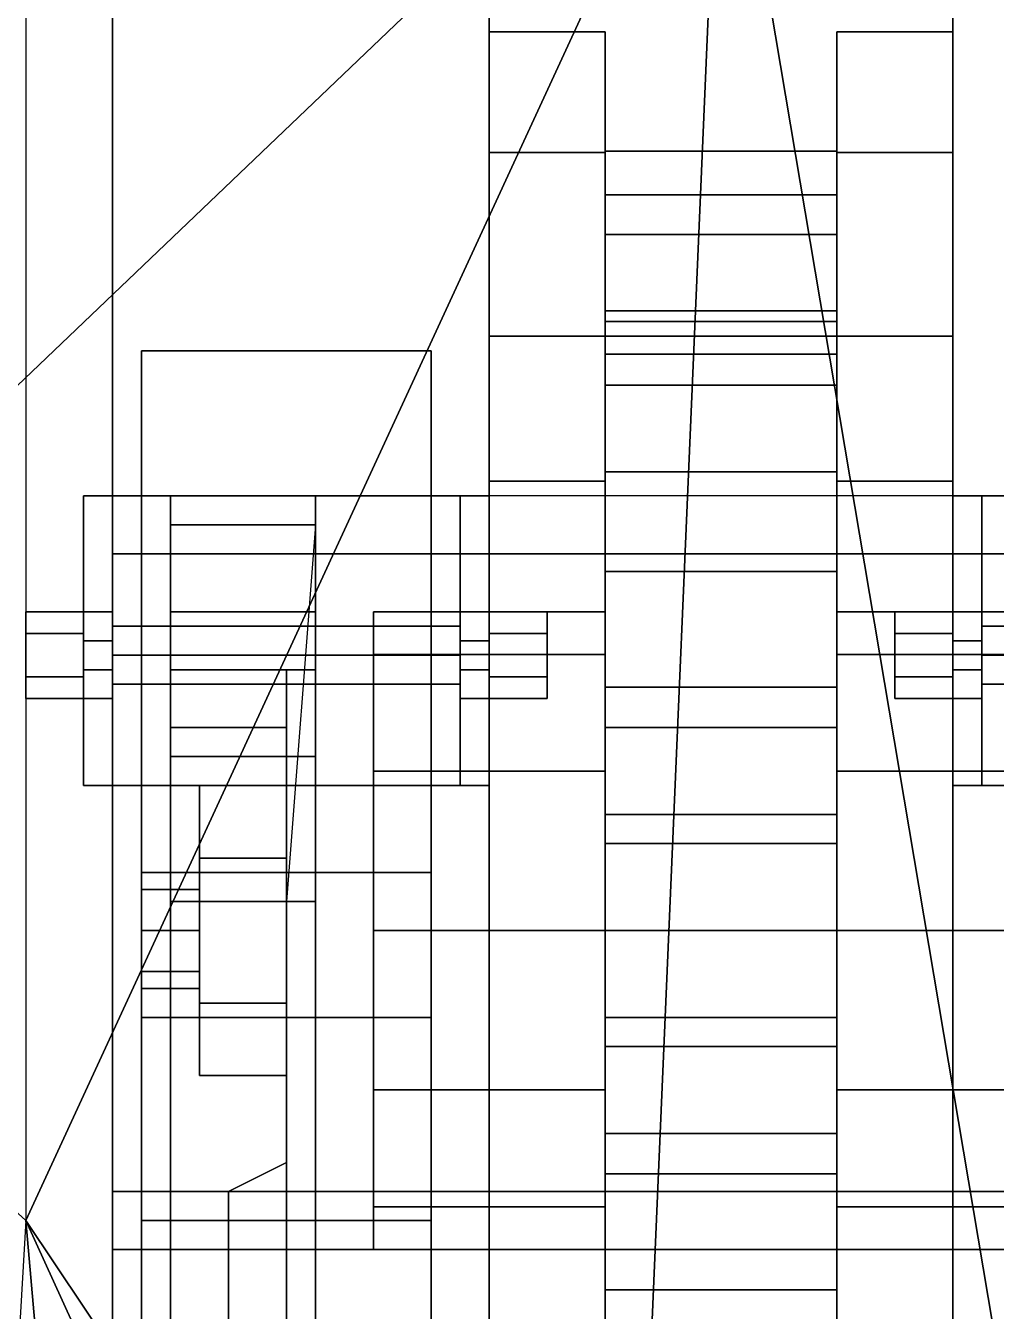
# Model space of a CAD drawing. Header units: millimetres. Extents: x -0.88 to 1, y -1.7 to 8.
# Drawn here: x 0.62 to 0.7875, y 0.8043 to 1.0261 of the extents above; entities that cross this region are included whole.
import ezdxf

# ---------------------------------------------------------------- set-up
doc = ezdxf.new("R2010")
doc.units = ezdxf.units.MM
for name, color, linetype in [('b2', 3, 'Continuous'), ('bogie', 5, 'Continuous'), ('fenders', 6, 'Continuous'), ('track', 3, 'Continuous'), ('wheels', 2, 'Continuous')]:
    doc.layers.add(name, color=color, linetype=linetype)

msp = doc.modelspace()

# ---------------------------------------------------------------- linework, layer by layer
for points in [[(0.74, 1.08, 0.88), (0.74, 1.08, 0.88), (0.54244, 1.02715, 0.97756), (0.6095, 0.95542, 1.11)], [(0.62, 0.82, 1.36), (0.74, 1.08, 0.88), (0.6095, 0.95542, 1.11), (0.56091, 0.87367, 1.26091)], [(0.62, 0.82, 1.36), (0.74, 1.08, 0.88), (0.62, 1.08, 0.88), (0.62, 0.82, 1.36)], [(0.6602, 0.76, 1.255), (0.72628, 0.76, 1.045), (0.74, 1.08, 0.88), (0.62, 0.82, 1.36)], [(0.75426, 0.52566, 1.045), (0.88, 0.25, 0.75), (0.74, 1.08, 0.88), (0.72628, 0.76, 1.045)], [(0.62, 0.82, 1.36), (0.615, 0.735, 1.36596), (0.64, 0.46, 1.38526), (0.67, 0.25, 1.4)], [(0.66475, 0.72189, 1.255), (0.62, 0.82, 1.36), (0.67, 0.25, 1.4), (0.7036, 0.37, 1.255)], [(0.6602, 0.76, 1.255), (0.62, 0.82, 1.36), (0.66475, 0.72189, 1.255), (0.6602, 0.76, 1.255)]]:
    msp.add_3dface(points)
at = {"layer": 'b2'}
for points in [[(0.645, 0.945, 0.265), (0.645, 0.925, 0.215), (0.67, 0.925, 0.215), (0.67, 0.945, 0.265)], [(0.645, 0.945, 0.27), (0.645, 0.945, 0.265), (0.67, 0.945, 0.265), (0.67, 0.945, 0.27)], [(0.645, 0.94, 0.275), (0.645, 0.945, 0.27), (0.67, 0.945, 0.27), (0.67, 0.94, 0.275)], [(0.645, 0.9, 0.255), (0.645, 0.945, 0.27), (0.645, 0.94, 0.275), (0.645, 0.875, 0.265)], [(0.645, 0.915, 0.235), (0.645, 0.945, 0.265), (0.645, 0.945, 0.27), (0.645, 0.9, 0.255)], [(0.645, 0.915, 0.205), (0.645, 0.925, 0.215), (0.645, 0.945, 0.265), (0.645, 0.915, 0.235)], [(0.67, 0.94, 0.275), (0.67, 0.945, 0.27), (0.67, 0.945, 0.265), (0.67, 0.875, 0.27)], [(0.67, 0.475, 0.27), (0.67, 0.875, 0.27), (0.67, 0.945, 0.265), (0.67, 0.42, 0.23)], [(0.67, 0.42, 0.21), (0.67, 0.42, 0.23), (0.67, 0.945, 0.265), (0.67, 0.925, 0.215)], [(0.645, 0.875, 0.275), (0.645, 0.94, 0.275), (0.67, 0.94, 0.275), (0.67, 0.875, 0.275)], [(0.645, 0.875, 0.265), (0.645, 0.94, 0.275), (0.645, 0.94, 0.275), (0.645, 0.875, 0.275)], [(0.67, 0.875, 0.275), (0.67, 0.94, 0.275), (0.665, 0.875, 0.265), (0.67, 0.875, 0.27)], [(0.645, 0.925, 0.205), (0.645, 0.915, 0.185), (0.67, 0.915, 0.185), (0.67, 0.925, 0.205)], [(0.645, 0.925, 0.215), (0.645, 0.925, 0.205), (0.67, 0.925, 0.205), (0.67, 0.925, 0.215)], [(0.645, 0.915, 0.185), (0.645, 0.925, 0.205), (0.645, 0.925, 0.215), (0.645, 0.915, 0.205)], [(0.67, 0.925, 0.215), (0.67, 0.925, 0.205), (0.67, 0.425, 0.195), (0.67, 0.42, 0.21)], [(0.67, 0.435, 0.18), (0.67, 0.425, 0.195), (0.67, 0.925, 0.205), (0.67, 0.915, 0.185)], [(0.645, 0.915, 0.235), (0.645, 0.9, 0.255), (0.665, 0.9, 0.255), (0.665, 0.915, 0.235)], [(0.645, 0.915, 0.205), (0.645, 0.915, 0.235), (0.665, 0.915, 0.235), (0.665, 0.915, 0.205)], [(0.645, 0.905, 0.185), (0.645, 0.915, 0.205), (0.665, 0.915, 0.205), (0.665, 0.905, 0.185)], [(0.645, 0.915, 0.185), (0.645, 0.9, 0.17), (0.67, 0.9, 0.17), (0.67, 0.915, 0.185)], [(0.645, 0.9, 0.17), (0.645, 0.915, 0.185), (0.645, 0.915, 0.205), (0.645, 0.905, 0.185)], [(0.665, 0.905, 0.185), (0.665, 0.915, 0.205), (0.665, 0.83, 0.205), (0.665, 0.815, 0.19)], [(0.665, 0.915, 0.235), (0.665, 0.9, 0.255), (0.665, 0.815, 0.245), (0.665, 0.83, 0.23)], [(0.665, 0.915, 0.205), (0.665, 0.915, 0.235), (0.665, 0.83, 0.23), (0.665, 0.83, 0.205)], [(0.67, 0.455, 0.17), (0.67, 0.435, 0.18), (0.67, 0.915, 0.185), (0.67, 0.9, 0.17)], [(0.645, 0.875, 0.17), (0.645, 0.905, 0.185), (0.665, 0.905, 0.185), (0.665, 0.875, 0.17)], [(0.645, 0.875, 0.165), (0.645, 0.9, 0.17), (0.645, 0.905, 0.185), (0.645, 0.875, 0.17)], [(0.665, 0.875, 0.17), (0.665, 0.905, 0.185), (0.665, 0.815, 0.19)], [(0.645, 0.9, 0.255), (0.645, 0.875, 0.265), (0.665, 0.875, 0.265), (0.665, 0.9, 0.255)], [(0.645, 0.9, 0.17), (0.645, 0.875, 0.165), (0.67, 0.875, 0.165), (0.67, 0.9, 0.17)], [(0.665, 0.9, 0.255), (0.665, 0.875, 0.265), (0.665, 0.815, 0.245)], [(0.67, 0.875, 0.165), (0.67, 0.545, 0.165), (0.67, 0.455, 0.17), (0.67, 0.9, 0.17)], [(0.65, 0.895, 0.22), (0.65, 0.845, 0.22), (0.65, 0.8575, 0.19835), (0.65, 0.8825, 0.19835)], [(0.65, 0.8825, 0.24165), (0.65, 0.8575, 0.24165), (0.65, 0.845, 0.22), (0.65, 0.895, 0.22)], [(0.665, 0.8825, 0.19835), (0.665, 0.895, 0.22), (0.65, 0.895, 0.22), (0.65, 0.8825, 0.19835)], [(0.665, 0.895, 0.22), (0.665, 0.8825, 0.24165), (0.65, 0.8825, 0.24165), (0.65, 0.895, 0.22)], [(0.665, 0.8575, 0.19835), (0.665, 0.8825, 0.19835), (0.65, 0.8825, 0.19835), (0.65, 0.8575, 0.19835)], [(0.665, 0.8825, 0.24165), (0.665, 0.8575, 0.24165), (0.65, 0.8575, 0.24165), (0.65, 0.8825, 0.24165)], [(0.64, 0.86293, 0.21293), (0.64, 0.88, 0.22), (0.64, 0.87707, 0.22707), (0.64, 0.86, 0.22)], [(0.64, 0.87, 0.21), (0.64, 0.87707, 0.21293), (0.64, 0.88, 0.22), (0.64, 0.86293, 0.21293)], [(0.65, 0.87707, 0.21293), (0.65, 0.88, 0.22), (0.64, 0.88, 0.22), (0.64, 0.87707, 0.21293)], [(0.65, 0.88, 0.22), (0.65, 0.87707, 0.22707), (0.64, 0.87707, 0.22707), (0.64, 0.88, 0.22)], [(0.64, 0.86, 0.22), (0.64, 0.87707, 0.22707), (0.64, 0.87, 0.23), (0.64, 0.86293, 0.22707)], [(0.65, 0.87, 0.21), (0.65, 0.87707, 0.21293), (0.64, 0.87707, 0.21293), (0.64, 0.87, 0.21)], [(0.65, 0.87707, 0.22707), (0.65, 0.87, 0.23), (0.64, 0.87, 0.23), (0.64, 0.87707, 0.22707)], [(0.645, 0.875, 0.265), (0.645, 0.52, 0.265), (0.665, 0.52, 0.265), (0.665, 0.875, 0.265)], [(0.645, 0.545, 0.17), (0.645, 0.875, 0.17), (0.665, 0.875, 0.17), (0.665, 0.545, 0.17)], [(0.645, 0.875, 0.165), (0.645, 0.545, 0.165), (0.67, 0.545, 0.165), (0.67, 0.875, 0.165)], [(0.645, 0.475, 0.27), (0.645, 0.875, 0.27), (0.67, 0.875, 0.27), (0.67, 0.475, 0.27)], [(0.645, 0.875, 0.27), (0.645, 0.875, 0.275), (0.67, 0.875, 0.275), (0.67, 0.875, 0.27)], [(0.645, 0.875, 0.27), (0.645, 0.475, 0.27), (0.645, 0.52, 0.265), (0.645, 0.875, 0.265)], [(0.645, 0.545, 0.165), (0.645, 0.875, 0.165), (0.645, 0.875, 0.17), (0.645, 0.545, 0.17)], [(0.665, 0.875, 0.17), (0.665, 0.815, 0.19), (0.665, 0.645, 0.19), (0.665, 0.545, 0.17)], [(0.665, 0.815, 0.245), (0.665, 0.875, 0.265), (0.665, 0.52, 0.265), (0.665, 0.645, 0.245)], [(0.65, 0.86293, 0.21293), (0.65, 0.87, 0.21), (0.64, 0.87, 0.21), (0.64, 0.86293, 0.21293)], [(0.65, 0.87, 0.23), (0.65, 0.86293, 0.22707), (0.64, 0.86293, 0.22707), (0.64, 0.87, 0.23)], [(0.65, 0.86, 0.22), (0.65, 0.86293, 0.21293), (0.64, 0.86293, 0.21293), (0.64, 0.86, 0.22)], [(0.65, 0.86293, 0.22707), (0.65, 0.86, 0.22), (0.64, 0.86, 0.22), (0.64, 0.86293, 0.22707)], [(0.665, 0.845, 0.22), (0.665, 0.8575, 0.19835), (0.65, 0.8575, 0.19835), (0.65, 0.845, 0.22)], [(0.665, 0.8575, 0.24165), (0.665, 0.845, 0.22), (0.65, 0.845, 0.22), (0.65, 0.8575, 0.24165)], [(0.665, 0.815, 0.19), (0.665, 0.83, 0.205), (0.655, 0.825, 0.21), (0.655, 0.815, 0.2)], [(0.665, 0.83, 0.205), (0.665, 0.83, 0.23), (0.655, 0.825, 0.225), (0.655, 0.825, 0.21)], [(0.665, 0.83, 0.23), (0.665, 0.815, 0.245), (0.655, 0.815, 0.235), (0.655, 0.825, 0.225)], [(0.655, 0.825, 0.225), (0.655, 0.815, 0.235), (0.655, 0.815, 0.2), (0.655, 0.825, 0.21)], [(0.655, 0.815, 0.235), (0.655, 0.645, 0.235), (0.655, 0.645, 0.2), (0.655, 0.815, 0.2)], [(0.665, 0.645, 0.19), (0.665, 0.815, 0.19), (0.655, 0.815, 0.2), (0.655, 0.645, 0.2)], [(0.665, 0.815, 0.245), (0.665, 0.645, 0.245), (0.655, 0.645, 0.235), (0.655, 0.815, 0.235)]]:
    msp.add_3dface(points, dxfattribs=at)
at = {"layer": 'bogie'}
for points in [[(0.64, 0.97, 0.315), (0.64, 0.97, 0.3), (0.64, 0.57, 0.295), (0.64, 0.88, 0.315)], [(0.69, 0.97, 0.3), (0.69, 0.57, 0.295), (0.64, 0.57, 0.295), (0.64, 0.97, 0.3)], [(0.69, 0.97, 0.315), (0.69, 0.97, 0.3), (0.64, 0.97, 0.3), (0.64, 0.97, 0.315)], [(0.69, 0.88, 0.315), (0.69, 0.97, 0.315), (0.64, 0.97, 0.315), (0.64, 0.88, 0.315)], [(0.69, 0.88, 0.315), (0.69, 0.57, 0.295), (0.69, 0.97, 0.3), (0.69, 0.97, 0.315)], [(0.695, 0.945, 0.285), (0.7, 0.945, 0.28), (0.63, 0.945, 0.28), (0.635, 0.945, 0.285)], [(0.63, 0.895, 0.29), (0.63, 0.945, 0.29), (0.63, 0.945, 0.28), (0.63, 0.895, 0.28)], [(0.63, 0.91, 0.33), (0.63, 0.925, 0.33), (0.63, 0.945, 0.29), (0.63, 0.895, 0.29)], [(0.63, 0.945, 0.29), (0.635, 0.945, 0.29), (0.635, 0.945, 0.285), (0.63, 0.945, 0.28)], [(0.63, 0.925, 0.33), (0.635, 0.925, 0.33), (0.635, 0.945, 0.29), (0.63, 0.945, 0.29)], [(0.695, 0.895, 0.285), (0.695, 0.945, 0.285), (0.635, 0.945, 0.285), (0.635, 0.895, 0.285)], [(0.635, 0.925, 0.33), (0.635, 0.91, 0.33), (0.635, 0.895, 0.29), (0.635, 0.945, 0.29)], [(0.635, 0.945, 0.29), (0.635, 0.895, 0.29), (0.635, 0.895, 0.285), (0.635, 0.945, 0.285)], [(0.695, 0.945, 0.29), (0.7, 0.945, 0.29), (0.7, 0.945, 0.28), (0.695, 0.945, 0.285)], [(0.695, 0.895, 0.29), (0.695, 0.945, 0.29), (0.695, 0.945, 0.285), (0.695, 0.895, 0.285)], [(0.695, 0.91, 0.33), (0.695, 0.925, 0.33), (0.695, 0.945, 0.29), (0.695, 0.895, 0.29)], [(0.7, 0.945, 0.29), (0.695, 0.945, 0.29), (0.695, 0.925, 0.33), (0.7, 0.925, 0.33)], [(0.7, 0.945, 0.29), (0.7, 0.895, 0.29), (0.7, 0.895, 0.28), (0.7, 0.945, 0.28)], [(0.7, 0.925, 0.33), (0.7, 0.91, 0.33), (0.7, 0.895, 0.29), (0.7, 0.945, 0.29)], [(0.78, 0.895, 0.29), (0.78, 0.945, 0.29), (0.78, 0.945, 0.28), (0.78, 0.895, 0.28)], [(0.78, 0.91, 0.33), (0.78, 0.925, 0.33), (0.78, 0.945, 0.29), (0.78, 0.895, 0.29)], [(0.78, 0.945, 0.29), (0.785, 0.945, 0.29), (0.785, 0.945, 0.285), (0.78, 0.945, 0.28)], [(0.78, 0.925, 0.33), (0.785, 0.925, 0.33), (0.785, 0.945, 0.29), (0.78, 0.945, 0.29)], [(0.845, 0.945, 0.285), (0.85, 0.945, 0.28), (0.78, 0.945, 0.28), (0.785, 0.945, 0.285)], [(0.785, 0.925, 0.33), (0.785, 0.91, 0.33), (0.785, 0.895, 0.29), (0.785, 0.945, 0.29)], [(0.785, 0.945, 0.29), (0.785, 0.895, 0.29), (0.785, 0.895, 0.285), (0.785, 0.945, 0.285)], [(0.845, 0.895, 0.285), (0.845, 0.945, 0.285), (0.785, 0.945, 0.285), (0.785, 0.895, 0.285)], [(0.62, 0.91, 0.3225), (0.62, 0.925, 0.3225), (0.62, 0.92125, 0.316), (0.62, 0.91375, 0.316)], [(0.62, 0.91375, 0.329), (0.62, 0.92125, 0.329), (0.62, 0.925, 0.3225), (0.62, 0.91, 0.3225)], [(0.63, 0.925, 0.3225), (0.63, 0.92125, 0.316), (0.62, 0.92125, 0.316), (0.62, 0.925, 0.3225)], [(0.63, 0.92125, 0.329), (0.63, 0.925, 0.3225), (0.62, 0.925, 0.3225), (0.62, 0.92125, 0.329)], [(0.63, 0.915, 0.335), (0.63, 0.92, 0.335), (0.63, 0.925, 0.33), (0.63, 0.91, 0.33)], [(0.63, 0.92, 0.335), (0.635, 0.92, 0.335), (0.635, 0.925, 0.33), (0.63, 0.925, 0.33)], [(0.635, 0.92, 0.335), (0.635, 0.915, 0.335), (0.635, 0.91, 0.33), (0.635, 0.925, 0.33)], [(0.695, 0.915, 0.335), (0.695, 0.92, 0.335), (0.695, 0.925, 0.33), (0.695, 0.91, 0.33)], [(0.7, 0.925, 0.33), (0.695, 0.925, 0.33), (0.695, 0.92, 0.335), (0.7, 0.92, 0.335)], [(0.7, 0.925, 0.3225), (0.7, 0.92125, 0.329), (0.71, 0.92125, 0.329), (0.71, 0.925, 0.3225)], [(0.7, 0.92125, 0.316), (0.7, 0.925, 0.3225), (0.71, 0.925, 0.3225), (0.71, 0.92125, 0.316)], [(0.7, 0.92, 0.335), (0.7, 0.915, 0.335), (0.7, 0.91, 0.33), (0.7, 0.925, 0.33)], [(0.71, 0.92125, 0.329), (0.71, 0.91375, 0.329), (0.71, 0.91, 0.3225), (0.71, 0.925, 0.3225)], [(0.71, 0.925, 0.3225), (0.71, 0.91, 0.3225), (0.71, 0.91375, 0.316), (0.71, 0.92125, 0.316)], [(0.77, 0.91, 0.3225), (0.77, 0.925, 0.3225), (0.77, 0.92125, 0.316), (0.77, 0.91375, 0.316)], [(0.77, 0.91375, 0.329), (0.77, 0.92125, 0.329), (0.77, 0.925, 0.3225), (0.77, 0.91, 0.3225)], [(0.78, 0.925, 0.3225), (0.78, 0.92125, 0.316), (0.77, 0.92125, 0.316), (0.77, 0.925, 0.3225)], [(0.78, 0.92125, 0.329), (0.78, 0.925, 0.3225), (0.77, 0.925, 0.3225), (0.77, 0.92125, 0.329)], [(0.78, 0.915, 0.335), (0.78, 0.92, 0.335), (0.78, 0.925, 0.33), (0.78, 0.91, 0.33)], [(0.78, 0.92, 0.335), (0.785, 0.92, 0.335), (0.785, 0.925, 0.33), (0.78, 0.925, 0.33)], [(0.785, 0.92, 0.335), (0.785, 0.915, 0.335), (0.785, 0.91, 0.33), (0.785, 0.925, 0.33)], [(0.695, 0.9225, 0.3225), (0.695, 0.9175, 0.3175), (0.635, 0.9175, 0.3175), (0.635, 0.9225, 0.3225)], [(0.695, 0.9175, 0.3275), (0.695, 0.9225, 0.3225), (0.635, 0.9225, 0.3225), (0.635, 0.9175, 0.3275)], [(0.845, 0.9225, 0.3225), (0.845, 0.9175, 0.3175), (0.785, 0.9175, 0.3175), (0.785, 0.9225, 0.3225)], [(0.845, 0.9175, 0.3275), (0.845, 0.9225, 0.3225), (0.785, 0.9225, 0.3225), (0.785, 0.9175, 0.3275)], [(0.63, 0.92125, 0.316), (0.63, 0.91375, 0.316), (0.62, 0.91375, 0.316), (0.62, 0.92125, 0.316)], [(0.63, 0.91375, 0.329), (0.63, 0.92125, 0.329), (0.62, 0.92125, 0.329), (0.62, 0.91375, 0.329)], [(0.7, 0.92125, 0.329), (0.7, 0.91375, 0.329), (0.71, 0.91375, 0.329), (0.71, 0.92125, 0.329)], [(0.7, 0.91375, 0.316), (0.7, 0.92125, 0.316), (0.71, 0.92125, 0.316), (0.71, 0.91375, 0.316)], [(0.78, 0.92125, 0.316), (0.78, 0.91375, 0.316), (0.77, 0.91375, 0.316), (0.77, 0.92125, 0.316)], [(0.78, 0.91375, 0.329), (0.78, 0.92125, 0.329), (0.77, 0.92125, 0.329), (0.77, 0.91375, 0.329)], [(0.63, 0.915, 0.335), (0.635, 0.915, 0.335), (0.635, 0.92, 0.335), (0.63, 0.92, 0.335)], [(0.7, 0.92, 0.335), (0.695, 0.92, 0.335), (0.695, 0.915, 0.335), (0.7, 0.915, 0.335)], [(0.78, 0.915, 0.335), (0.785, 0.915, 0.335), (0.785, 0.92, 0.335), (0.78, 0.92, 0.335)], [(0.695, 0.9175, 0.3175), (0.695, 0.9125, 0.3225), (0.635, 0.9125, 0.3225), (0.635, 0.9175, 0.3175)], [(0.695, 0.9125, 0.3225), (0.695, 0.9175, 0.3275), (0.635, 0.9175, 0.3275), (0.635, 0.9125, 0.3225)], [(0.845, 0.9175, 0.3175), (0.845, 0.9125, 0.3225), (0.785, 0.9125, 0.3225), (0.785, 0.9175, 0.3175)], [(0.845, 0.9125, 0.3225), (0.845, 0.9175, 0.3275), (0.785, 0.9175, 0.3275), (0.785, 0.9125, 0.3225)], [(0.63, 0.91375, 0.316), (0.63, 0.91, 0.3225), (0.62, 0.91, 0.3225), (0.62, 0.91375, 0.316)], [(0.63, 0.91, 0.3225), (0.63, 0.91375, 0.329), (0.62, 0.91375, 0.329), (0.62, 0.91, 0.3225)], [(0.63, 0.91, 0.33), (0.635, 0.91, 0.33), (0.635, 0.915, 0.335), (0.63, 0.915, 0.335)], [(0.7, 0.915, 0.335), (0.695, 0.915, 0.335), (0.695, 0.91, 0.33), (0.7, 0.91, 0.33)], [(0.7, 0.91375, 0.329), (0.7, 0.91, 0.3225), (0.71, 0.91, 0.3225), (0.71, 0.91375, 0.329)], [(0.7, 0.91, 0.3225), (0.7, 0.91375, 0.316), (0.71, 0.91375, 0.316), (0.71, 0.91, 0.3225)], [(0.78, 0.91375, 0.316), (0.78, 0.91, 0.3225), (0.77, 0.91, 0.3225), (0.77, 0.91375, 0.316)], [(0.78, 0.91, 0.3225), (0.78, 0.91375, 0.329), (0.77, 0.91375, 0.329), (0.77, 0.91, 0.3225)], [(0.78, 0.91, 0.33), (0.785, 0.91, 0.33), (0.785, 0.915, 0.335), (0.78, 0.915, 0.335)], [(0.63, 0.895, 0.29), (0.635, 0.895, 0.29), (0.635, 0.91, 0.33), (0.63, 0.91, 0.33)], [(0.7, 0.91, 0.33), (0.695, 0.91, 0.33), (0.695, 0.895, 0.29), (0.7, 0.895, 0.29)], [(0.78, 0.895, 0.29), (0.785, 0.895, 0.29), (0.785, 0.91, 0.33), (0.78, 0.91, 0.33)], [(0.7, 0.895, 0.28), (0.695, 0.895, 0.285), (0.635, 0.895, 0.285), (0.63, 0.895, 0.28)], [(0.635, 0.895, 0.29), (0.63, 0.895, 0.29), (0.63, 0.895, 0.28), (0.635, 0.895, 0.285)], [(0.7, 0.895, 0.29), (0.695, 0.895, 0.29), (0.695, 0.895, 0.285), (0.7, 0.895, 0.28)], [(0.785, 0.895, 0.29), (0.78, 0.895, 0.29), (0.78, 0.895, 0.28), (0.785, 0.895, 0.285)], [(0.85, 0.895, 0.28), (0.845, 0.895, 0.285), (0.785, 0.895, 0.285), (0.78, 0.895, 0.28)], [(0.64, 0.88, 0.325), (0.64, 0.88, 0.315), (0.64, 0.57, 0.295), (0.64, 0.855, 0.325)], [(0.69, 0.88, 0.325), (0.69, 0.88, 0.315), (0.64, 0.88, 0.315), (0.64, 0.88, 0.325)], [(0.69, 0.855, 0.325), (0.69, 0.88, 0.325), (0.64, 0.88, 0.325), (0.64, 0.855, 0.325)], [(0.69, 0.855, 0.325), (0.69, 0.57, 0.295), (0.69, 0.88, 0.315), (0.69, 0.88, 0.325)], [(0.64, 0.57, 0.295), (0.64, 0.82, 0.325), (0.64, 0.855, 0.325)], [(0.64, 0.82, 0.325), (0.64, 0.855, 0.33), (0.64, 0.855, 0.325)], [(0.69, 0.855, 0.33), (0.69, 0.855, 0.325), (0.64, 0.855, 0.325), (0.64, 0.855, 0.33)], [(0.69, 0.82, 0.325), (0.69, 0.855, 0.33), (0.64, 0.855, 0.33), (0.64, 0.82, 0.325)], [(0.69, 0.855, 0.325), (0.69, 0.855, 0.325), (0.69, 0.82, 0.325), (0.69, 0.57, 0.295)], [(0.69, 0.855, 0.325), (0.69, 0.855, 0.325), (0.69, 0.855, 0.33), (0.69, 0.82, 0.325)], [(0.64, 0.57, 0.295), (0.64, 0.785, 0.33), (0.64, 0.82, 0.325), (0.64, 0.57, 0.295)], [(0.64, 0.785, 0.33), (0.64, 0.82, 0.33), (0.64, 0.82, 0.325), (0.64, 0.785, 0.33)], [(0.69, 0.82, 0.33), (0.69, 0.82, 0.325), (0.64, 0.82, 0.325), (0.64, 0.82, 0.33)], [(0.69, 0.785, 0.33), (0.69, 0.82, 0.33), (0.64, 0.82, 0.33), (0.64, 0.785, 0.33)], [(0.69, 0.57, 0.295), (0.69, 0.82, 0.325), (0.69, 0.785, 0.33), (0.69, 0.57, 0.295)], [(0.69, 0.785, 0.33), (0.69, 0.82, 0.325), (0.69, 0.82, 0.33), (0.69, 0.785, 0.33)]]:
    msp.add_3dface(points, dxfattribs=at)
at = {"layer": 'fenders'}
msp.add_3dface([(0.88, 0.25, 0.75), (0.88, 1.08, 0.88), (0.74, 1.08, 0.88), (0.88, 0.25, 0.75)], dxfattribs=at)
at = {"layer": 'track'}
for points in [[(0.635, 1.44, 0.2), (0.635, 0.945), (0.635, 0.935, 0.025), (0.635, 1.435, 0.235)], [(0.845, 1.44, 0.2), (0.845, 0.945), (0.635, 0.945), (0.635, 1.44, 0.2)], [(0.635, 1.435, 0.235), (0.635, 0.935, 0.025), (0.845, 0.935, 0.025), (0.845, 1.435, 0.235)], [(0.635, 0.825, 0.665), (0.635, 1.255, 0.715), (0.845, 1.255, 0.715), (0.845, 0.825, 0.665)], [(0.635, 0.815, 0.69), (0.635, 1.245, 0.74), (0.635, 1.255, 0.715), (0.635, 0.825, 0.665)], [(0.845, 0.815, 0.69), (0.845, 1.245, 0.74), (0.635, 1.245, 0.74), (0.635, 0.815, 0.69)], [(0.635, 0.945), (0.635, -0.89), (0.635, -0.89, 0.025), (0.635, 0.935, 0.025)], [(0.635, 0.935, 0.025), (0.635, -0.89, 0.025), (0.845, -0.89, 0.025), (0.845, 0.935, 0.025)], [(0.635, 0.385, 0.69), (0.635, 0.815, 0.69), (0.635, 0.825, 0.665), (0.635, 0.39, 0.665)], [(0.635, 0.39, 0.665), (0.635, 0.825, 0.665), (0.845, 0.825, 0.665), (0.845, 0.39, 0.665)], [(0.845, 0.385, 0.69), (0.845, 0.815, 0.69), (0.635, 0.815, 0.69), (0.635, 0.385, 0.69)]]:
    msp.add_3dface(points, dxfattribs=at)
at = {"layer": 'wheels'}
for points in [[(0.7, 1.025, 0.22), (0.7, 1.00423, 0.2975), (0.7, 1.04754, 0.3225), (0.7, 1.075, 0.22)], [(0.7, 1.00423, 0.1425), (0.7, 1.025, 0.22), (0.7, 1.075, 0.22), (0.7, 1.04754, 0.1175)], [(0.78, 1.00423, 0.2975), (0.78, 1.025, 0.22), (0.78, 1.075, 0.22), (0.78, 1.04754, 0.3225)], [(0.78, 1.025, 0.22), (0.78, 1.00423, 0.1425), (0.78, 1.04754, 0.1175), (0.78, 1.075, 0.22)], [(0.7, 0.9475, 0.08577), (0.7, 1.00423, 0.1425), (0.7, 1.04754, 0.1175), (0.7, 0.9725, 0.04246)], [(0.7, 0.9725, 0.04246), (0.7, 1.04754, 0.1175), (0.78, 1.04754, 0.1175), (0.78, 0.9725, 0.04246)], [(0.7, 1.00423, 0.2975), (0.7, 0.9475, 0.35423), (0.7, 0.9725, 0.39754), (0.7, 1.04754, 0.3225)], [(0.7, 1.04754, 0.3225), (0.7, 0.9725, 0.39754), (0.78, 0.9725, 0.39754), (0.78, 1.04754, 0.3225)], [(0.78, 1.00423, 0.1425), (0.78, 0.9475, 0.08577), (0.78, 0.9725, 0.04246), (0.78, 1.04754, 0.1175)], [(0.78, 0.9475, 0.35423), (0.78, 1.00423, 0.2975), (0.78, 1.04754, 0.3225), (0.78, 0.9725, 0.39754)], [(0.7, 1.00423, 0.2975), (0.7, 1.025, 0.22), (0.72, 1.025, 0.22), (0.72, 1.00423, 0.2975)], [(0.7, 1.025, 0.22), (0.7, 1.00423, 0.1425), (0.72, 1.00423, 0.1425), (0.72, 1.025, 0.22)], [(0.72, 1.025, 0.22), (0.72, 1.025, 0.22), (0.72, 1.00441, 0.25719), (0.72, 1.00423, 0.2975)], [(0.72, 1.00441, 0.25719), (0.72, 1.00441, 0.25719), (0.72, 1.025, 0.22), (0.72, 1.00441, 0.18281)], [(0.72, 1.00441, 0.18281), (0.72, 1.00441, 0.18281), (0.72, 1.025, 0.22), (0.72, 1.00423, 0.1425)], [(0.76, 1.00441, 0.25719), (0.76, 1.00441, 0.25719), (0.76, 1.025, 0.22), (0.76, 1.00423, 0.2975)], [(0.78, 1.025, 0.22), (0.78, 1.00423, 0.2975), (0.76, 1.00423, 0.2975), (0.76, 1.025, 0.22)], [(0.76, 1.025, 0.22), (0.76, 1.025, 0.22), (0.76, 1.00441, 0.18281), (0.76, 1.00423, 0.1425)], [(0.76, 1.00441, 0.18281), (0.76, 1.00441, 0.18281), (0.76, 1.025, 0.22), (0.76, 1.00441, 0.25719)], [(0.78, 1.00423, 0.1425), (0.78, 1.025, 0.22), (0.76, 1.025, 0.22), (0.76, 1.00423, 0.1425)], [(0.7, 1.00423, 0.1425), (0.7, 0.9475, 0.08577), (0.72, 0.9475, 0.08577), (0.72, 1.00423, 0.1425)], [(0.7, 0.9475, 0.35423), (0.7, 1.00423, 0.2975), (0.72, 1.00423, 0.2975), (0.72, 0.9475, 0.35423)], [(0.72, 1.00441, 0.25719), (0.72, 1.00441, 0.25719), (0.72, 0.99691, 0.27018), (0.72, 1.00423, 0.2975)], [(0.72, 0.99691, 0.16982), (0.72, 0.99691, 0.16982), (0.72, 1.00441, 0.18281), (0.72, 1.00423, 0.1425)], [(0.76, 1.00441, 0.18281), (0.72, 1.00441, 0.18281), (0.72, 0.99691, 0.16982), (0.76, 0.99691, 0.16982)], [(0.76, 1.00441, 0.25719), (0.72, 1.00441, 0.25719), (0.72, 1.00441, 0.18281), (0.76, 1.00441, 0.18281)], [(0.76, 0.99691, 0.27018), (0.72, 0.99691, 0.27018), (0.72, 1.00441, 0.25719), (0.76, 1.00441, 0.25719)], [(0.72, 0.99691, 0.27018), (0.72, 0.99691, 0.27018), (0.72, 0.99008, 0.27201), (0.72, 1.00423, 0.2975)], [(0.72, 0.99008, 0.27201), (0.72, 0.99008, 0.27201), (0.72, 0.97508, 0.29799), (0.72, 1.00423, 0.2975)], [(0.72, 0.9475, 0.08577), (0.72, 0.9475, 0.08577), (0.72, 0.96941, 0.12219), (0.72, 1.00423, 0.1425)], [(0.72, 0.96941, 0.12219), (0.72, 0.96941, 0.12219), (0.72, 0.97691, 0.13518), (0.72, 1.00423, 0.1425)], [(0.72, 0.97691, 0.13518), (0.72, 0.97691, 0.13518), (0.72, 0.97508, 0.14201), (0.72, 1.00423, 0.1425)], [(0.72, 0.97508, 0.14201), (0.72, 0.97508, 0.14201), (0.72, 0.99008, 0.16799), (0.72, 1.00423, 0.1425)], [(0.72, 0.99008, 0.16799), (0.72, 0.99008, 0.16799), (0.72, 0.99691, 0.16982), (0.72, 1.00423, 0.1425)], [(0.72, 0.97508, 0.29799), (0.72, 0.97508, 0.29799), (0.72, 0.97691, 0.30482), (0.72, 1.00423, 0.2975)], [(0.72, 0.97691, 0.30482), (0.72, 0.97691, 0.30482), (0.72, 0.96941, 0.31781), (0.72, 1.00423, 0.2975)], [(0.72, 0.96941, 0.31781), (0.72, 0.96941, 0.31781), (0.72, 0.9475, 0.35423), (0.72, 1.00423, 0.2975)], [(0.76, 0.99691, 0.27018), (0.76, 0.99691, 0.27018), (0.76, 1.00441, 0.25719), (0.76, 1.00423, 0.2975)], [(0.76, 1.00441, 0.18281), (0.76, 1.00441, 0.18281), (0.76, 0.99691, 0.16982), (0.76, 1.00423, 0.1425)], [(0.76, 0.99008, 0.27201), (0.76, 0.99008, 0.27201), (0.76, 0.99691, 0.27018), (0.76, 1.00423, 0.2975)], [(0.76, 0.97508, 0.29799), (0.76, 0.97508, 0.29799), (0.76, 0.99008, 0.27201), (0.76, 1.00423, 0.2975)], [(0.76, 0.96941, 0.12219), (0.76, 0.96941, 0.12219), (0.76, 0.9475, 0.08577), (0.76, 1.00423, 0.1425)], [(0.78, 0.9475, 0.08577), (0.78, 1.00423, 0.1425), (0.76, 1.00423, 0.1425), (0.76, 0.9475, 0.08577)], [(0.76, 0.97691, 0.13518), (0.76, 0.97691, 0.13518), (0.76, 0.96941, 0.12219), (0.76, 1.00423, 0.1425)], [(0.76, 0.97508, 0.14201), (0.76, 0.97508, 0.14201), (0.76, 0.97691, 0.13518), (0.76, 1.00423, 0.1425)], [(0.76, 0.99008, 0.16799), (0.76, 0.99008, 0.16799), (0.76, 0.97508, 0.14201), (0.76, 1.00423, 0.1425)], [(0.76, 0.99691, 0.16982), (0.76, 0.99691, 0.16982), (0.76, 0.99008, 0.16799), (0.76, 1.00423, 0.1425)], [(0.76, 0.97691, 0.30482), (0.76, 0.97691, 0.30482), (0.76, 0.97508, 0.29799), (0.76, 1.00423, 0.2975)], [(0.76, 0.96941, 0.31781), (0.76, 0.96941, 0.31781), (0.76, 0.97691, 0.30482), (0.76, 1.00423, 0.2975)], [(0.76, 0.9475, 0.35423), (0.76, 0.9475, 0.35423), (0.76, 0.96941, 0.31781), (0.76, 1.00423, 0.2975)], [(0.78, 1.00423, 0.2975), (0.78, 0.9475, 0.35423), (0.76, 0.9475, 0.35423), (0.76, 1.00423, 0.2975)], [(0.72, 0.99008, 0.16799), (0.76, 0.99008, 0.16799), (0.76, 0.99691, 0.16982), (0.72, 0.99691, 0.16982)], [(0.76, 0.99008, 0.27201), (0.72, 0.99008, 0.27201), (0.72, 0.99691, 0.27018), (0.76, 0.99691, 0.27018)], [(0.72, 0.9641, 0.25701), (0.72, 0.9491, 0.28299), (0.72, 0.97508, 0.29799), (0.72, 0.99008, 0.27201)], [(0.72, 0.9491, 0.15701), (0.72, 0.9641, 0.18299), (0.72, 0.99008, 0.16799), (0.72, 0.97508, 0.14201)], [(0.72, 0.9641, 0.18299), (0.76, 0.9641, 0.18299), (0.76, 0.99008, 0.16799), (0.72, 0.99008, 0.16799)], [(0.76, 0.9641, 0.25701), (0.72, 0.9641, 0.25701), (0.72, 0.99008, 0.27201), (0.76, 0.99008, 0.27201)], [(0.76, 0.9491, 0.28299), (0.76, 0.9641, 0.25701), (0.76, 0.99008, 0.27201), (0.76, 0.97508, 0.29799)], [(0.76, 0.9641, 0.18299), (0.76, 0.9491, 0.15701), (0.76, 0.97508, 0.14201), (0.76, 0.99008, 0.16799)], [(0.76, 0.97508, 0.14201), (0.72, 0.97508, 0.14201), (0.72, 0.97691, 0.13518), (0.76, 0.97691, 0.13518)], [(0.76, 0.97691, 0.13518), (0.72, 0.97691, 0.13518), (0.72, 0.96941, 0.12219), (0.76, 0.96941, 0.12219)], [(0.76, 0.96941, 0.31781), (0.72, 0.96941, 0.31781), (0.72, 0.97691, 0.30482), (0.76, 0.97691, 0.30482)], [(0.72, 0.97508, 0.29799), (0.76, 0.97508, 0.29799), (0.76, 0.97691, 0.30482), (0.72, 0.97691, 0.30482)], [(0.76, 0.9491, 0.15701), (0.72, 0.9491, 0.15701), (0.72, 0.97508, 0.14201), (0.76, 0.97508, 0.14201)], [(0.72, 0.9491, 0.28299), (0.76, 0.9491, 0.28299), (0.76, 0.97508, 0.29799), (0.72, 0.97508, 0.29799)], [(0.7, 0.87, 0.065), (0.7, 0.9475, 0.08577), (0.7, 0.9725, 0.04246), (0.7, 0.87, 0.015)], [(0.7, 0.87, 0.015), (0.7, 0.9725, 0.04246), (0.78, 0.9725, 0.04246), (0.78, 0.87, 0.015)], [(0.7, 0.9475, 0.35423), (0.7, 0.87, 0.375), (0.7, 0.87, 0.425), (0.7, 0.9725, 0.39754)], [(0.7, 0.9725, 0.39754), (0.7, 0.87, 0.425), (0.78, 0.87, 0.425), (0.78, 0.9725, 0.39754)], [(0.78, 0.9475, 0.08577), (0.78, 0.87, 0.065), (0.78, 0.87, 0.015), (0.78, 0.9725, 0.04246)], [(0.78, 0.87, 0.375), (0.78, 0.9475, 0.35423), (0.78, 0.9725, 0.39754), (0.78, 0.87, 0.425)], [(0.72, 0.96941, 0.12219), (0.72, 0.96941, 0.12219), (0.72, 0.9475, 0.08577), (0.72, 0.905, 0.085)], [(0.76, 0.96941, 0.12219), (0.72, 0.96941, 0.12219), (0.72, 0.905, 0.085), (0.76, 0.905, 0.085)], [(0.72, 0.905, 0.355), (0.72, 0.905, 0.355), (0.72, 0.9475, 0.35423), (0.72, 0.96941, 0.31781)], [(0.76, 0.905, 0.355), (0.72, 0.905, 0.355), (0.72, 0.96941, 0.31781), (0.76, 0.96941, 0.31781)], [(0.76, 0.905, 0.085), (0.76, 0.905, 0.085), (0.76, 0.9475, 0.08577), (0.76, 0.96941, 0.12219)], [(0.76, 0.96941, 0.31781), (0.76, 0.96941, 0.31781), (0.76, 0.9475, 0.35423), (0.76, 0.905, 0.355)], [(0.72, 0.93196, 0.23268), (0.72, 0.91196, 0.26732), (0.72, 0.9491, 0.28299), (0.72, 0.9641, 0.25701)], [(0.72, 0.91196, 0.17268), (0.72, 0.93196, 0.20732), (0.72, 0.9641, 0.18299), (0.72, 0.9491, 0.15701)], [(0.72, 0.93196, 0.20732), (0.76, 0.93196, 0.20732), (0.76, 0.9641, 0.18299), (0.72, 0.9641, 0.18299)], [(0.76, 0.93196, 0.23268), (0.72, 0.93196, 0.23268), (0.72, 0.9641, 0.25701), (0.76, 0.9641, 0.25701)], [(0.76, 0.91196, 0.26732), (0.76, 0.93196, 0.23268), (0.76, 0.9641, 0.25701), (0.76, 0.9491, 0.28299)], [(0.76, 0.93196, 0.20732), (0.76, 0.91196, 0.17268), (0.76, 0.9491, 0.15701), (0.76, 0.9641, 0.18299)], [(0.72, 0.91196, 0.26732), (0.76, 0.91196, 0.26732), (0.76, 0.9491, 0.28299), (0.72, 0.9491, 0.28299)], [(0.76, 0.91196, 0.17268), (0.72, 0.91196, 0.17268), (0.72, 0.9491, 0.15701), (0.76, 0.9491, 0.15701)], [(0.7, 0.9475, 0.08577), (0.7, 0.87, 0.065), (0.72, 0.87, 0.065), (0.72, 0.9475, 0.08577)], [(0.7, 0.87, 0.375), (0.7, 0.9475, 0.35423), (0.72, 0.9475, 0.35423), (0.72, 0.87, 0.375)], [(0.72, 0.905, 0.085), (0.72, 0.905, 0.085), (0.72, 0.9475, 0.08577), (0.72, 0.87, 0.065)], [(0.72, 0.9475, 0.35423), (0.72, 0.9475, 0.35423), (0.72, 0.905, 0.355), (0.72, 0.87, 0.375)], [(0.76, 0.9475, 0.08577), (0.76, 0.9475, 0.08577), (0.76, 0.905, 0.085), (0.76, 0.87, 0.065)], [(0.78, 0.87, 0.065), (0.78, 0.9475, 0.08577), (0.76, 0.9475, 0.08577), (0.76, 0.87, 0.065)], [(0.76, 0.905, 0.355), (0.76, 0.905, 0.355), (0.76, 0.9475, 0.35423), (0.76, 0.87, 0.375)], [(0.78, 0.9475, 0.35423), (0.78, 0.87, 0.375), (0.76, 0.87, 0.375), (0.76, 0.9475, 0.35423)], [(0.72, 0.93196, 0.23268), (0.72, 0.93196, 0.23268), (0.72, 0.93196, 0.20732), (0.72, 0.925, 0.22)], [(0.72, 0.925, 0.22), (0.72, 0.925, 0.22), (0.72, 0.93196, 0.20732), (0.72, 0.91763, 0.1925)], [(0.72, 0.93196, 0.23268), (0.72, 0.93196, 0.23268), (0.72, 0.925, 0.22), (0.72, 0.91763, 0.2475)], [(0.72, 0.91763, 0.1925), (0.72, 0.91763, 0.1925), (0.72, 0.93196, 0.20732), (0.72, 0.91196, 0.17268)], [(0.72, 0.91763, 0.2475), (0.72, 0.91763, 0.2475), (0.72, 0.91196, 0.26732), (0.72, 0.93196, 0.23268)], [(0.76, 0.93196, 0.20732), (0.72, 0.93196, 0.20732), (0.72, 0.93196, 0.23268), (0.76, 0.93196, 0.23268)], [(0.76, 0.91763, 0.1925), (0.76, 0.91763, 0.1925), (0.76, 0.91196, 0.17268), (0.76, 0.93196, 0.20732)], [(0.76, 0.91763, 0.2475), (0.76, 0.91763, 0.2475), (0.76, 0.93196, 0.23268), (0.76, 0.91196, 0.26732)], [(0.76, 0.93196, 0.20732), (0.76, 0.93196, 0.20732), (0.76, 0.925, 0.22), (0.76, 0.91763, 0.1925)], [(0.76, 0.925, 0.22), (0.76, 0.925, 0.22), (0.76, 0.93196, 0.23268), (0.76, 0.91763, 0.2475)], [(0.76, 0.93196, 0.20732), (0.76, 0.93196, 0.20732), (0.76, 0.93196, 0.23268), (0.76, 0.925, 0.22)], [(0.68, 0.925, 0.22), (0.68, 0.91763, 0.2475), (0.72, 0.91763, 0.2475), (0.72, 0.925, 0.22)], [(0.68, 0.91763, 0.1925), (0.68, 0.925, 0.22), (0.72, 0.925, 0.22), (0.72, 0.91763, 0.1925)], [(0.8, 0.925, 0.22), (0.8, 0.91763, 0.1925), (0.76, 0.91763, 0.1925), (0.76, 0.925, 0.22)], [(0.8, 0.91763, 0.2475), (0.8, 0.925, 0.22), (0.76, 0.925, 0.22), (0.76, 0.91763, 0.2475)], [(0.68, 0.91763, 0.2475), (0.68, 0.8975, 0.26763), (0.72, 0.8975, 0.26763), (0.72, 0.91763, 0.2475)], [(0.68, 0.8975, 0.17237), (0.68, 0.91763, 0.1925), (0.72, 0.91763, 0.1925), (0.72, 0.8975, 0.17237)], [(0.72, 0.91196, 0.17268), (0.72, 0.91196, 0.17268), (0.72, 0.8975, 0.17237), (0.72, 0.91763, 0.1925)], [(0.72, 0.8975, 0.26763), (0.72, 0.8975, 0.26763), (0.72, 0.91196, 0.26732), (0.72, 0.91763, 0.2475)], [(0.76, 0.8975, 0.17237), (0.76, 0.8975, 0.17237), (0.76, 0.91196, 0.17268), (0.76, 0.91763, 0.1925)], [(0.76, 0.91196, 0.26732), (0.76, 0.91196, 0.26732), (0.76, 0.8975, 0.26763), (0.76, 0.91763, 0.2475)], [(0.8, 0.91763, 0.1925), (0.8, 0.8975, 0.17237), (0.76, 0.8975, 0.17237), (0.76, 0.91763, 0.1925)], [(0.8, 0.8975, 0.26763), (0.8, 0.91763, 0.2475), (0.76, 0.91763, 0.2475), (0.76, 0.8975, 0.26763)], [(0.72, 0.89, 0.28), (0.72, 0.89, 0.28), (0.72, 0.91196, 0.26732), (0.72, 0.8975, 0.26763)], [(0.76, 0.91196, 0.26732), (0.72, 0.91196, 0.26732), (0.72, 0.89, 0.28), (0.76, 0.89, 0.28)], [(0.72, 0.91196, 0.17268), (0.72, 0.91196, 0.17268), (0.72, 0.89, 0.16), (0.72, 0.8975, 0.17237)], [(0.76, 0.89, 0.16), (0.72, 0.89, 0.16), (0.72, 0.91196, 0.17268), (0.76, 0.91196, 0.17268)], [(0.76, 0.91196, 0.26732), (0.76, 0.91196, 0.26732), (0.76, 0.89, 0.28), (0.76, 0.8975, 0.26763)], [(0.76, 0.89, 0.16), (0.76, 0.89, 0.16), (0.76, 0.91196, 0.17268), (0.76, 0.8975, 0.17237)], [(0.72, 0.89, 0.085), (0.72, 0.89, 0.085), (0.72, 0.905, 0.085), (0.72, 0.87, 0.065)], [(0.76, 0.905, 0.085), (0.72, 0.905, 0.085), (0.72, 0.89, 0.085), (0.76, 0.89, 0.085)], [(0.72, 0.905, 0.355), (0.72, 0.905, 0.355), (0.72, 0.89, 0.355), (0.72, 0.87, 0.375)], [(0.76, 0.89, 0.355), (0.72, 0.89, 0.355), (0.72, 0.905, 0.355), (0.76, 0.905, 0.355)], [(0.76, 0.905, 0.085), (0.76, 0.905, 0.085), (0.76, 0.89, 0.085), (0.76, 0.87, 0.065)], [(0.76, 0.89, 0.355), (0.76, 0.89, 0.355), (0.76, 0.905, 0.355), (0.76, 0.87, 0.375)], [(0.68, 0.8975, 0.26763), (0.68, 0.87, 0.275), (0.72, 0.87, 0.275), (0.72, 0.8975, 0.26763)], [(0.68, 0.87, 0.165), (0.68, 0.8975, 0.17237), (0.72, 0.8975, 0.17237), (0.72, 0.87, 0.165)], [(0.72, 0.89, 0.28), (0.72, 0.89, 0.28), (0.72, 0.8975, 0.26763), (0.72, 0.87, 0.275)], [(0.72, 0.8975, 0.17237), (0.72, 0.8975, 0.17237), (0.72, 0.89, 0.16), (0.72, 0.87, 0.165)], [(0.76, 0.8975, 0.26763), (0.76, 0.8975, 0.26763), (0.76, 0.89, 0.28), (0.76, 0.87, 0.275)], [(0.76, 0.89, 0.16), (0.76, 0.89, 0.16), (0.76, 0.8975, 0.17237), (0.76, 0.87, 0.165)], [(0.8, 0.8975, 0.17237), (0.8, 0.87, 0.165), (0.76, 0.87, 0.165), (0.76, 0.8975, 0.17237)], [(0.8, 0.87, 0.275), (0.8, 0.8975, 0.26763), (0.76, 0.8975, 0.26763), (0.76, 0.87, 0.275)], [(0.72, 0.87, 0.275), (0.72, 0.87, 0.275), (0.72, 0.85, 0.28), (0.72, 0.89, 0.28)], [(0.72, 0.85, 0.16), (0.72, 0.89, 0.16), (0.72, 0.885, 0.12), (0.72, 0.855, 0.12)], [(0.72, 0.89, 0.16), (0.76, 0.89, 0.16), (0.76, 0.885, 0.12), (0.72, 0.885, 0.12)], [(0.72, 0.885, 0.09), (0.72, 0.885, 0.09), (0.72, 0.89, 0.085), (0.72, 0.87, 0.065)], [(0.72, 0.885, 0.09), (0.76, 0.885, 0.09), (0.76, 0.89, 0.085), (0.72, 0.89, 0.085)], [(0.72, 0.87, 0.165), (0.72, 0.87, 0.165), (0.72, 0.89, 0.16), (0.72, 0.85, 0.16)], [(0.72, 0.89, 0.28), (0.72, 0.85, 0.28), (0.72, 0.855, 0.32), (0.72, 0.885, 0.32)], [(0.72, 0.89, 0.355), (0.72, 0.89, 0.355), (0.72, 0.885, 0.35), (0.72, 0.87, 0.375)], [(0.76, 0.89, 0.28), (0.72, 0.89, 0.28), (0.72, 0.885, 0.32), (0.76, 0.885, 0.32)], [(0.76, 0.885, 0.35), (0.72, 0.885, 0.35), (0.72, 0.89, 0.355), (0.76, 0.89, 0.355)], [(0.76, 0.87, 0.275), (0.76, 0.87, 0.275), (0.76, 0.89, 0.28), (0.76, 0.85, 0.28)], [(0.76, 0.89, 0.16), (0.76, 0.85, 0.16), (0.76, 0.855, 0.12), (0.76, 0.885, 0.12)], [(0.76, 0.89, 0.085), (0.76, 0.89, 0.085), (0.76, 0.885, 0.09), (0.76, 0.87, 0.065)], [(0.76, 0.87, 0.165), (0.76, 0.87, 0.165), (0.76, 0.85, 0.16), (0.76, 0.89, 0.16)], [(0.76, 0.85, 0.28), (0.76, 0.89, 0.28), (0.76, 0.885, 0.32), (0.76, 0.855, 0.32)], [(0.76, 0.885, 0.35), (0.76, 0.885, 0.35), (0.76, 0.89, 0.355), (0.76, 0.87, 0.375)], [(0.72, 0.855, 0.12), (0.72, 0.885, 0.12), (0.72, 0.885, 0.09), (0.72, 0.855, 0.09)], [(0.72, 0.855, 0.09), (0.72, 0.855, 0.09), (0.72, 0.885, 0.09), (0.72, 0.87, 0.065)], [(0.72, 0.885, 0.12), (0.76, 0.885, 0.12), (0.76, 0.885, 0.09), (0.72, 0.885, 0.09)], [(0.72, 0.885, 0.35), (0.72, 0.885, 0.35), (0.72, 0.855, 0.35), (0.72, 0.87, 0.375)], [(0.72, 0.885, 0.32), (0.72, 0.855, 0.32), (0.72, 0.855, 0.35), (0.72, 0.885, 0.35)], [(0.76, 0.885, 0.32), (0.72, 0.885, 0.32), (0.72, 0.885, 0.35), (0.76, 0.885, 0.35)], [(0.76, 0.885, 0.09), (0.76, 0.885, 0.09), (0.76, 0.855, 0.09), (0.76, 0.87, 0.065)], [(0.76, 0.885, 0.12), (0.76, 0.855, 0.12), (0.76, 0.855, 0.09), (0.76, 0.885, 0.09)], [(0.76, 0.855, 0.32), (0.76, 0.885, 0.32), (0.76, 0.885, 0.35), (0.76, 0.855, 0.35)], [(0.76, 0.855, 0.35), (0.76, 0.855, 0.35), (0.76, 0.885, 0.35), (0.76, 0.87, 0.375)], [(0.68, 0.87, 0.275), (0.68, 0.8425, 0.26763), (0.72, 0.8425, 0.26763), (0.72, 0.87, 0.275)], [(0.68, 0.8425, 0.17237), (0.68, 0.87, 0.165), (0.72, 0.87, 0.165), (0.72, 0.8425, 0.17237)], [(0.7, 0.87, 0.065), (0.7, 0.7925, 0.08577), (0.72, 0.7925, 0.08577), (0.72, 0.87, 0.065)], [(0.7, 0.7925, 0.08577), (0.7, 0.87, 0.065), (0.7, 0.87, 0.015), (0.7, 0.7675, 0.04246)], [(0.7, 0.7675, 0.04246), (0.7, 0.87, 0.015), (0.78, 0.87, 0.015), (0.78, 0.7675, 0.04246)], [(0.7, 0.7925, 0.35423), (0.7, 0.87, 0.375), (0.72, 0.87, 0.375), (0.72, 0.7925, 0.35423)], [(0.7, 0.87, 0.375), (0.7, 0.7925, 0.35423), (0.7, 0.7675, 0.39754), (0.7, 0.87, 0.425)], [(0.7, 0.87, 0.425), (0.7, 0.7675, 0.39754), (0.78, 0.7675, 0.39754), (0.78, 0.87, 0.425)], [(0.72, 0.8425, 0.26763), (0.72, 0.8425, 0.26763), (0.72, 0.85, 0.28), (0.72, 0.87, 0.275)], [(0.72, 0.7925, 0.08577), (0.72, 0.7925, 0.08577), (0.72, 0.835, 0.085), (0.72, 0.87, 0.065)], [(0.72, 0.835, 0.085), (0.72, 0.835, 0.085), (0.72, 0.85, 0.085), (0.72, 0.87, 0.065)], [(0.72, 0.85, 0.085), (0.72, 0.85, 0.085), (0.72, 0.855, 0.09), (0.72, 0.87, 0.065)], [(0.72, 0.85, 0.16), (0.72, 0.85, 0.16), (0.72, 0.8425, 0.17237), (0.72, 0.87, 0.165)], [(0.72, 0.835, 0.355), (0.72, 0.835, 0.355), (0.72, 0.7925, 0.35423), (0.72, 0.87, 0.375)], [(0.72, 0.85, 0.355), (0.72, 0.85, 0.355), (0.72, 0.835, 0.355), (0.72, 0.87, 0.375)], [(0.72, 0.855, 0.35), (0.72, 0.855, 0.35), (0.72, 0.85, 0.355), (0.72, 0.87, 0.375)], [(0.76, 0.85, 0.28), (0.76, 0.85, 0.28), (0.76, 0.8425, 0.26763), (0.76, 0.87, 0.275)], [(0.76, 0.835, 0.085), (0.76, 0.835, 0.085), (0.76, 0.7925, 0.08577), (0.76, 0.87, 0.065)], [(0.76, 0.85, 0.085), (0.76, 0.85, 0.085), (0.76, 0.835, 0.085), (0.76, 0.87, 0.065)], [(0.76, 0.855, 0.09), (0.76, 0.855, 0.09), (0.76, 0.85, 0.085), (0.76, 0.87, 0.065)], [(0.78, 0.7925, 0.08577), (0.78, 0.87, 0.065), (0.76, 0.87, 0.065), (0.76, 0.7925, 0.08577)], [(0.76, 0.8425, 0.17237), (0.76, 0.8425, 0.17237), (0.76, 0.85, 0.16), (0.76, 0.87, 0.165)], [(0.8, 0.87, 0.165), (0.8, 0.8425, 0.17237), (0.76, 0.8425, 0.17237), (0.76, 0.87, 0.165)], [(0.8, 0.8425, 0.26763), (0.8, 0.87, 0.275), (0.76, 0.87, 0.275), (0.76, 0.8425, 0.26763)], [(0.76, 0.7925, 0.35423), (0.76, 0.7925, 0.35423), (0.76, 0.835, 0.355), (0.76, 0.87, 0.375)], [(0.76, 0.835, 0.355), (0.76, 0.835, 0.355), (0.76, 0.85, 0.355), (0.76, 0.87, 0.375)], [(0.76, 0.85, 0.355), (0.76, 0.85, 0.355), (0.76, 0.855, 0.35), (0.76, 0.87, 0.375)], [(0.78, 0.87, 0.375), (0.78, 0.7925, 0.35423), (0.76, 0.7925, 0.35423), (0.76, 0.87, 0.375)], [(0.78, 0.87, 0.065), (0.78, 0.7925, 0.08577), (0.78, 0.7675, 0.04246), (0.78, 0.87, 0.015)], [(0.78, 0.7925, 0.35423), (0.78, 0.87, 0.375), (0.78, 0.87, 0.425), (0.78, 0.7675, 0.39754)], [(0.76, 0.85, 0.16), (0.72, 0.85, 0.16), (0.72, 0.855, 0.12), (0.76, 0.855, 0.12)], [(0.76, 0.855, 0.09), (0.72, 0.855, 0.09), (0.72, 0.85, 0.085), (0.76, 0.85, 0.085)], [(0.76, 0.855, 0.12), (0.72, 0.855, 0.12), (0.72, 0.855, 0.09), (0.76, 0.855, 0.09)], [(0.72, 0.85, 0.28), (0.76, 0.85, 0.28), (0.76, 0.855, 0.32), (0.72, 0.855, 0.32)], [(0.72, 0.855, 0.32), (0.76, 0.855, 0.32), (0.76, 0.855, 0.35), (0.72, 0.855, 0.35)], [(0.72, 0.855, 0.35), (0.76, 0.855, 0.35), (0.76, 0.85, 0.355), (0.72, 0.85, 0.355)], [(0.72, 0.82804, 0.26732), (0.72, 0.82804, 0.26732), (0.72, 0.85, 0.28), (0.72, 0.8425, 0.26763)], [(0.76, 0.85, 0.28), (0.72, 0.85, 0.28), (0.72, 0.82804, 0.26732), (0.76, 0.82804, 0.26732)], [(0.76, 0.85, 0.085), (0.72, 0.85, 0.085), (0.72, 0.835, 0.085), (0.76, 0.835, 0.085)], [(0.72, 0.85, 0.16), (0.72, 0.85, 0.16), (0.72, 0.82804, 0.17268), (0.72, 0.8425, 0.17237)], [(0.76, 0.82804, 0.17268), (0.72, 0.82804, 0.17268), (0.72, 0.85, 0.16), (0.76, 0.85, 0.16)], [(0.76, 0.835, 0.355), (0.72, 0.835, 0.355), (0.72, 0.85, 0.355), (0.76, 0.85, 0.355)], [(0.76, 0.85, 0.28), (0.76, 0.85, 0.28), (0.76, 0.82804, 0.26732), (0.76, 0.8425, 0.26763)], [(0.76, 0.82804, 0.17268), (0.76, 0.82804, 0.17268), (0.76, 0.85, 0.16), (0.76, 0.8425, 0.17237)], [(0.68, 0.8425, 0.26763), (0.68, 0.82237, 0.2475), (0.72, 0.82237, 0.2475), (0.72, 0.8425, 0.26763)], [(0.68, 0.82237, 0.1925), (0.68, 0.8425, 0.17237), (0.72, 0.8425, 0.17237), (0.72, 0.82237, 0.1925)], [(0.72, 0.82804, 0.26732), (0.72, 0.82804, 0.26732), (0.72, 0.8425, 0.26763), (0.72, 0.82237, 0.2475)], [(0.72, 0.8425, 0.17237), (0.72, 0.8425, 0.17237), (0.72, 0.82804, 0.17268), (0.72, 0.82237, 0.1925)], [(0.76, 0.8425, 0.26763), (0.76, 0.8425, 0.26763), (0.76, 0.82804, 0.26732), (0.76, 0.82237, 0.2475)], [(0.76, 0.82804, 0.17268), (0.76, 0.82804, 0.17268), (0.76, 0.8425, 0.17237), (0.76, 0.82237, 0.1925)], [(0.8, 0.8425, 0.17237), (0.8, 0.82237, 0.1925), (0.76, 0.82237, 0.1925), (0.76, 0.8425, 0.17237)], [(0.8, 0.82237, 0.2475), (0.8, 0.8425, 0.26763), (0.76, 0.8425, 0.26763), (0.76, 0.82237, 0.2475)], [(0.72, 0.835, 0.085), (0.72, 0.835, 0.085), (0.72, 0.7925, 0.08577), (0.72, 0.77059, 0.12219)], [(0.76, 0.835, 0.085), (0.72, 0.835, 0.085), (0.72, 0.77059, 0.12219), (0.76, 0.77059, 0.12219)], [(0.72, 0.77059, 0.31781), (0.72, 0.77059, 0.31781), (0.72, 0.7925, 0.35423), (0.72, 0.835, 0.355)], [(0.76, 0.77059, 0.31781), (0.72, 0.77059, 0.31781), (0.72, 0.835, 0.355), (0.76, 0.835, 0.355)], [(0.76, 0.77059, 0.12219), (0.76, 0.77059, 0.12219), (0.76, 0.7925, 0.08577), (0.76, 0.835, 0.085)], [(0.76, 0.835, 0.355), (0.76, 0.835, 0.355), (0.76, 0.7925, 0.35423), (0.76, 0.77059, 0.31781)], [(0.72, 0.82804, 0.26732), (0.72, 0.80804, 0.23268), (0.72, 0.7759, 0.25701), (0.72, 0.7909, 0.28299)], [(0.76, 0.82804, 0.26732), (0.72, 0.82804, 0.26732), (0.72, 0.7909, 0.28299), (0.76, 0.7909, 0.28299)], [(0.72, 0.82237, 0.2475), (0.72, 0.82237, 0.2475), (0.72, 0.80804, 0.23268), (0.72, 0.82804, 0.26732)], [(0.72, 0.82237, 0.1925), (0.72, 0.82237, 0.1925), (0.72, 0.82804, 0.17268), (0.72, 0.80804, 0.20732)], [(0.72, 0.80804, 0.20732), (0.72, 0.82804, 0.17268), (0.72, 0.7909, 0.15701), (0.72, 0.7759, 0.18299)], [(0.72, 0.82804, 0.17268), (0.76, 0.82804, 0.17268), (0.76, 0.7909, 0.15701), (0.72, 0.7909, 0.15701)], [(0.76, 0.80804, 0.23268), (0.76, 0.82804, 0.26732), (0.76, 0.7909, 0.28299), (0.76, 0.7759, 0.25701)], [(0.76, 0.82237, 0.2475), (0.76, 0.82237, 0.2475), (0.76, 0.82804, 0.26732), (0.76, 0.80804, 0.23268)], [(0.76, 0.82237, 0.1925), (0.76, 0.82237, 0.1925), (0.76, 0.80804, 0.20732), (0.76, 0.82804, 0.17268)], [(0.76, 0.82804, 0.17268), (0.76, 0.80804, 0.20732), (0.76, 0.7759, 0.18299), (0.76, 0.7909, 0.15701)], [(0.68, 0.82237, 0.2475), (0.68, 0.815, 0.22), (0.72, 0.815, 0.22), (0.72, 0.82237, 0.2475)], [(0.68, 0.815, 0.22), (0.68, 0.82237, 0.1925), (0.72, 0.82237, 0.1925), (0.72, 0.815, 0.22)], [(0.72, 0.815, 0.22), (0.72, 0.815, 0.22), (0.72, 0.80804, 0.23268), (0.72, 0.82237, 0.2475)], [(0.72, 0.80804, 0.20732), (0.72, 0.80804, 0.20732), (0.72, 0.815, 0.22), (0.72, 0.82237, 0.1925)], [(0.76, 0.80804, 0.23268), (0.76, 0.80804, 0.23268), (0.76, 0.815, 0.22), (0.76, 0.82237, 0.2475)], [(0.76, 0.815, 0.22), (0.76, 0.815, 0.22), (0.76, 0.80804, 0.20732), (0.76, 0.82237, 0.1925)], [(0.8, 0.82237, 0.1925), (0.8, 0.815, 0.22), (0.76, 0.815, 0.22), (0.76, 0.82237, 0.1925)], [(0.8, 0.815, 0.22), (0.8, 0.82237, 0.2475), (0.76, 0.82237, 0.2475), (0.76, 0.815, 0.22)], [(0.72, 0.80804, 0.20732), (0.72, 0.80804, 0.20732), (0.72, 0.80804, 0.23268), (0.72, 0.815, 0.22)], [(0.76, 0.80804, 0.23268), (0.76, 0.80804, 0.23268), (0.76, 0.80804, 0.20732), (0.76, 0.815, 0.22)], [(0.76, 0.80804, 0.23268), (0.72, 0.80804, 0.23268), (0.72, 0.80804, 0.20732), (0.76, 0.80804, 0.20732)], [(0.72, 0.80804, 0.23268), (0.76, 0.80804, 0.23268), (0.76, 0.7759, 0.25701), (0.72, 0.7759, 0.25701)], [(0.76, 0.80804, 0.20732), (0.72, 0.80804, 0.20732), (0.72, 0.7759, 0.18299), (0.76, 0.7759, 0.18299)]]:
    msp.add_3dface(points, dxfattribs=at)

doc.saveas('drawing.dxf')
